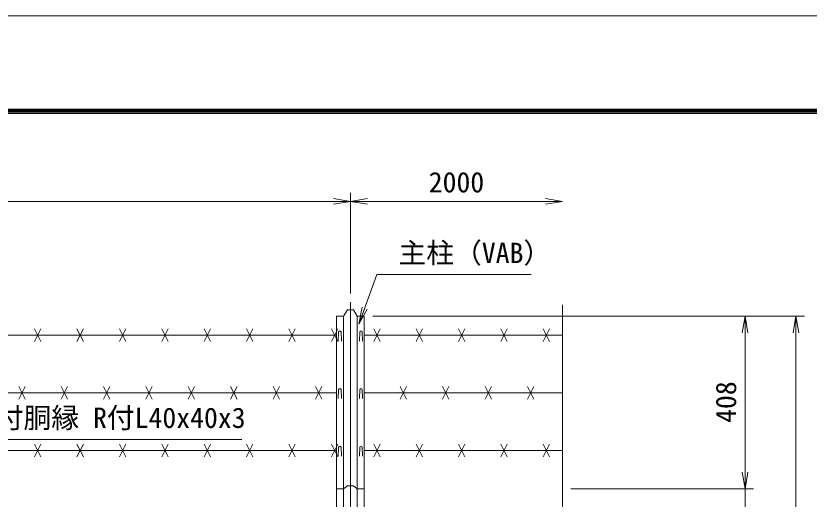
# Model space of a CAD drawing. Units: millimetres, scale not verified. Extents: x -4200 to 4200, y -2970 to 2970.
# Drawn here: x -2169 to -298, y 1830 to 2970 of the extents above; entities that cross this region are included whole.
import ezdxf
from ezdxf.enums import TextEntityAlignment as Align

# ---------------------------------------------------------------- set-up
doc = ezdxf.new("R2010")
doc.units = ezdxf.units.MM
doc.header["$LTSCALE"] = 20
doc.linetypes.add('USER1', pattern=[50.8, 31.75, -6.35, 6.35, -6.35])
for name, color, linetype, lineweight in [('0-0_D-STR1', 1, 'Continuous', 18), ('0-1_D-BMK', 2, 'USER1', 13), ('0-2_D-STR-DIM', 7, 'Continuous', 9), ('0-3_D-STR3', 3, 'Continuous', 13), ('0-7_D-STR-TXT', 7, 'Continuous', 9), ('0-8_0', 7, 'Continuous', 9), ('0-B_D-TTL', 7, 'Continuous', 9)]:
    doc.layers.add(name, color=color, linetype=linetype, lineweight=lineweight)
doc.styles.add('ＭＳ ゴシック', font='')
doc.styles.get('ＭＳ ゴシック').set_extended_font_data('MS Gothic')

# ---------------------------------------------------------------- blocks, each defined once
blk = doc.blocks.new('_Open')
at = {"layer": '0-8_0'}
blk.add_line((-20, 3.33), (0, 0), dxfattribs=at)
blk.add_lwpolyline([(-20, -3.33), (0, 0), (-20, 0)], dxfattribs=at)

msp = doc.modelspace()

# ---------------------------------------------------------------- linework, layer by layer
at = {"layer": '0-0_D-STR1'}
for p, q in [((-1412.47, 38.92), (-1412.47, 2261.85)), ((-1395.97, 38.92), (-1395.97, 2261.85)), ((-1363.97, 38.92), (-1363.97, 2261.85)), ((-1347.47, 38.92), (-1347.47, 2261.85)), ((-1407.97, 2224.42), (-1408.72, 2202.92)), ((-1401.97, 2224.42), (-1401.22, 2202.92)), ((-1357.97, 2224.42), (-1358.72, 2202.92)), ((-1351.97, 2224.42), (-1351.22, 2202.92)), ((-1407.97, 2088.47), (-1408.72, 2066.97)), ((-1401.97, 2088.47), (-1401.22, 2066.97)), ((-1357.97, 2088.47), (-1358.72, 2066.97)), ((-1351.97, 2088.47), (-1351.22, 2066.97)), ((-1407.97, 1952.52), (-1408.72, 1931.02)), ((-1401.97, 1952.52), (-1401.22, 1931.02)), ((-1357.97, 1952.52), (-1358.72, 1931.02)), ((-1351.97, 1952.52), (-1351.22, 1931.02))]:
    msp.add_line(p, q, dxfattribs=at)
for points in [[(-1412.47, 2261.85), (-1395.97, 2261.85), (-1386.97, 2276.55), (-1372.97, 2276.55), (-1363.97, 2261.85), (-1347.47, 2261.85)], [(-1412.47, 1853.92), (-1395.97, 1853.92), (-1386.97, 1861.68), (-1372.97, 1861.68), (-1363.97, 1853.92), (-1347.47, 1853.92)]]:
    msp.add_lwpolyline(points, dxfattribs=at)
for centre in [(-1404.97, 2223.17), (-1354.97, 2223.17), (-1404.97, 2087.22), (-1354.97, 2087.22), (-1404.97, 1951.27), (-1354.97, 1951.27)]:
    msp.add_arc(centre, 3.25, 22.61986, 157.38014, dxfattribs=at)
at = {"layer": '0-1_D-BMK'}
msp.add_line((-1379.97, 2294.85), (-1379.97, 23.92), dxfattribs=at)
at = {"layer": '0-2_D-STR-DIM'}
for p, q in [((-1379.97, 2314.85), (-1379.97, 2552.41)), ((-1379.97, 2314.85), (-1379.97, 2552.41)), ((-3339.97, 2532.41), (-1419.97, 2532.41)), ((-1339.97, 2532.41), (-919.97, 2532.41)), ((-879.97, 2288.37), (-879.97, 1084.57)), ((-1327.47, 2261.85), (-428.93, 2261.85)), ((-1327.47, 2261.85), (-308.93, 2261.85)), ((-448.93, 1893.92), (-448.93, 2221.85)), ((-328.93, 2221.85), (-328.93, 333.92)), ((-448.93, 1893.92), (-448.93, 1933.92)), ((-859.97, 1853.92), (-428.93, 1853.92)), ((-859.97, 1853.92), (-428.93, 1853.92)), ((-448.93, 1853.92), (-448.93, 1793.92))]:
    msp.add_line(p, q, dxfattribs=at)
at = {"layer": '0-3_D-STR3'}
for p, q in [((-2124.97, 2231.44), (-2109.97, 2201.44)), ((-2124.97, 2201.44), (-2109.97, 2231.44)), ((-2024.97, 2231.44), (-2009.97, 2201.44)), ((-2024.97, 2201.44), (-2009.97, 2231.44)), ((-1924.97, 2231.44), (-1909.97, 2201.44)), ((-1924.97, 2201.44), (-1909.97, 2231.44)), ((-1824.97, 2231.44), (-1809.97, 2201.44)), ((-1824.97, 2201.44), (-1809.97, 2231.44)), ((-1724.97, 2231.44), (-1709.97, 2201.44)), ((-1724.97, 2201.44), (-1709.97, 2231.44)), ((-1624.97, 2231.44), (-1609.97, 2201.44)), ((-1624.97, 2201.44), (-1609.97, 2231.44)), ((-1524.97, 2231.44), (-1509.97, 2201.44)), ((-1524.97, 2201.44), (-1509.97, 2231.44)), ((-1424.97, 2231.44), (-1409.97, 2201.44)), ((-1424.97, 2201.44), (-1409.97, 2231.44)), ((-1324.97, 2231.44), (-1309.97, 2201.44)), ((-1324.97, 2201.44), (-1309.97, 2231.44)), ((-1224.97, 2231.44), (-1209.97, 2201.44)), ((-1224.97, 2201.44), (-1209.97, 2231.44)), ((-1124.97, 2231.44), (-1109.97, 2201.44)), ((-1124.97, 2201.44), (-1109.97, 2231.44)), ((-1024.97, 2231.44), (-1009.97, 2201.44)), ((-1024.97, 2201.44), (-1009.97, 2231.44)), ((-924.97, 2231.44), (-909.97, 2201.44)), ((-924.97, 2201.44), (-909.97, 2231.44)), ((-3354.97, 2216.44), (-1412.47, 2216.44)), ((-1347.47, 2216.44), (-879.97, 2216.44)), ((-3354.97, 2080.49), (-1412.47, 2080.49)), ((-2162.47, 2065.49), (-2147.47, 2095.49)), ((-2162.47, 2095.49), (-2147.47, 2065.49)), ((-2062.47, 2065.49), (-2047.47, 2095.49)), ((-2062.47, 2095.49), (-2047.47, 2065.49)), ((-1962.47, 2065.49), (-1947.47, 2095.49)), ((-1962.47, 2095.49), (-1947.47, 2065.49)), ((-1862.47, 2065.49), (-1847.47, 2095.49)), ((-1862.47, 2095.49), (-1847.47, 2065.49)), ((-1762.47, 2065.49), (-1747.47, 2095.49)), ((-1762.47, 2095.49), (-1747.47, 2065.49)), ((-1662.47, 2065.49), (-1647.47, 2095.49)), ((-1662.47, 2095.49), (-1647.47, 2065.49)), ((-1562.47, 2065.49), (-1547.47, 2095.49)), ((-1562.47, 2095.49), (-1547.47, 2065.49)), ((-1462.47, 2065.49), (-1447.47, 2095.49)), ((-1462.47, 2095.49), (-1447.47, 2065.49)), ((-1347.47, 2080.49), (-879.97, 2080.49)), ((-1262.47, 2065.49), (-1247.47, 2095.49)), ((-1262.47, 2095.49), (-1247.47, 2065.49)), ((-1162.47, 2065.49), (-1147.47, 2095.49)), ((-1162.47, 2095.49), (-1147.47, 2065.49)), ((-1062.47, 2065.49), (-1047.47, 2095.49)), ((-1062.47, 2095.49), (-1047.47, 2065.49)), ((-962.47, 2065.49), (-947.47, 2095.49)), ((-962.47, 2095.49), (-947.47, 2065.49)), ((-2124.97, 1959.55), (-2109.97, 1929.55)), ((-2124.97, 1929.55), (-2109.97, 1959.55)), ((-2024.97, 1959.55), (-2009.97, 1929.55)), ((-2024.97, 1929.55), (-2009.97, 1959.55)), ((-1924.97, 1959.55), (-1909.97, 1929.55)), ((-1924.97, 1929.55), (-1909.97, 1959.55)), ((-1824.97, 1959.55), (-1809.97, 1929.55)), ((-1824.97, 1929.55), (-1809.97, 1959.55)), ((-1724.97, 1959.55), (-1709.97, 1929.55)), ((-1724.97, 1929.55), (-1709.97, 1959.55)), ((-1624.97, 1959.55), (-1609.97, 1929.55)), ((-1624.97, 1929.55), (-1609.97, 1959.55)), ((-1524.97, 1959.55), (-1509.97, 1929.55)), ((-1524.97, 1929.55), (-1509.97, 1959.55)), ((-1424.97, 1959.55), (-1409.97, 1929.55)), ((-1424.97, 1929.55), (-1409.97, 1959.55)), ((-1324.97, 1959.55), (-1309.97, 1929.55)), ((-1324.97, 1929.55), (-1309.97, 1959.55)), ((-1224.97, 1959.55), (-1209.97, 1929.55)), ((-1224.97, 1929.55), (-1209.97, 1959.55)), ((-1124.97, 1959.55), (-1109.97, 1929.55)), ((-1124.97, 1929.55), (-1109.97, 1959.55)), ((-1024.97, 1959.55), (-1009.97, 1929.55)), ((-1024.97, 1929.55), (-1009.97, 1959.55)), ((-924.97, 1959.55), (-909.97, 1929.55)), ((-924.97, 1929.55), (-909.97, 1959.55)), ((-3354.97, 1944.55), (-1412.47, 1944.55)), ((-1347.47, 1944.55), (-879.97, 1944.55))]:
    msp.add_line(p, q, dxfattribs=at)
at = {"layer": '0-7_D-STR-TXT'}
for points in [[(-953.77, 2359.73), (-1317.64, 2359.73), (-1359.23, 2244.52)], [(-1636.43, 1970.8), (-2334.3, 1970.8), (-2388.31, 1795.83)]]:
    msp.add_lwpolyline(points, dxfattribs=at)
at = {"layer": '0-B_D-TTL', "color": 2, "lineweight": 18}
msp.add_lwpolyline([(-4200, 2970), (4200, 2970), (4200, -2970), (-4200, -2970)], close=True, dxfattribs=at)
at = {"layer": '0-B_D-TTL'}
for points in [[(-3930, 2750), (3930, 2750), (3930, -2750), (-3930, -2750)], [(-3927.5, 2747.5), (3927.5, 2747.5), (3927.5, -2747.5), (-3927.5, -2747.5)], [(-3925, 2745), (3925, 2745), (3925, -2745), (-3925, -2745)], [(-3922.5, 2742.5), (3922.5, 2742.5), (3922.5, -2742.5), (-3922.5, -2742.5)], [(-3920, 2740), (3920, 2740), (3920, -2740), (-3920, -2740)]]:
    msp.add_lwpolyline(points, close=True, dxfattribs=at)

# ---------------------------------------------------------------- block references
at = {"layer": '0-2_D-STR-DIM', "xscale": 2, "yscale": 2}
for p in [(-1379.97, 2532.41), (-879.97, 2532.41)]:
    msp.add_blockref('_Open', p, dxfattribs=at)
for p, rotation in [((-1379.97, 2532.41), 180), ((-448.93, 2261.85), 90), ((-328.93, 2261.85), 90), ((-448.93, 1853.92), 270), ((-448.93, 1853.92), 270)]:
    msp.add_blockref('_Open', p, dxfattribs=dict(at, rotation=rotation))
at = {"layer": '0-7_D-STR-TXT', "xscale": 2, "yscale": 2, "rotation": 250.14821}
msp.add_blockref('_Open', (-1359.91, 2242.64), dxfattribs=at)

# ---------------------------------------------------------------- texts
at = {"layer": '0-2_D-STR-DIM', "style": 'ＭＳ ゴシック'}
msp.add_text('2000', height=48.09, dxfattribs=at).set_placement((-1195.22, 2539.16), align=Align.BOTTOM_LEFT)
msp.add_text('408', height=48.09, rotation=90, dxfattribs=at).set_placement((-455.68, 2009.76), align=Align.BOTTOM_LEFT)
at = {"layer": '0-7_D-STR-TXT', "style": 'ＭＳ ゴシック'}
for s, p in [('主柱（VAB）', (-1266.72, 2372.31)), ('爪付胴縁 R付L40x40x3', (-2282.36, 1983.39))]:
    msp.add_text(s, height=48.09, dxfattribs=at).set_placement(p, align=Align.BOTTOM_LEFT)

doc.saveas('drawing.dxf')
